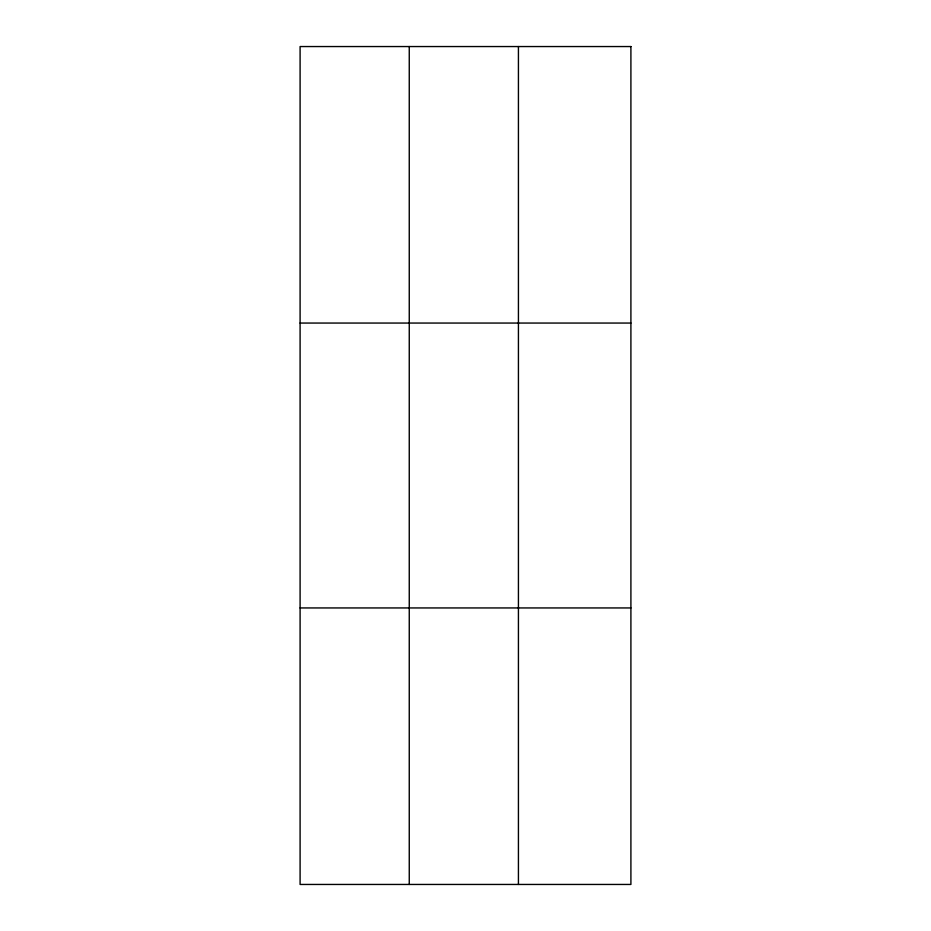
<?xml version="1.0" encoding="UTF-8"?>
<svg xmlns="http://www.w3.org/2000/svg" width="931" height="931" viewBox="0 0 931 931"><rect width="100%" height="100%" fill="white"/><g stroke="black" fill="none" stroke-linecap="round" stroke-linejoin="round"><path stroke-width="1.4" d="M409.256 46.55L409.256 884.45M518.427 46.55L518.427 884.45M300.096 323.057L630.904 323.057M300.096 607.943L630.904 607.943M630.904 46.55L630.904 884.45L300.096 884.45L300.096 46.55L630.904 46.55"/></g></svg>
